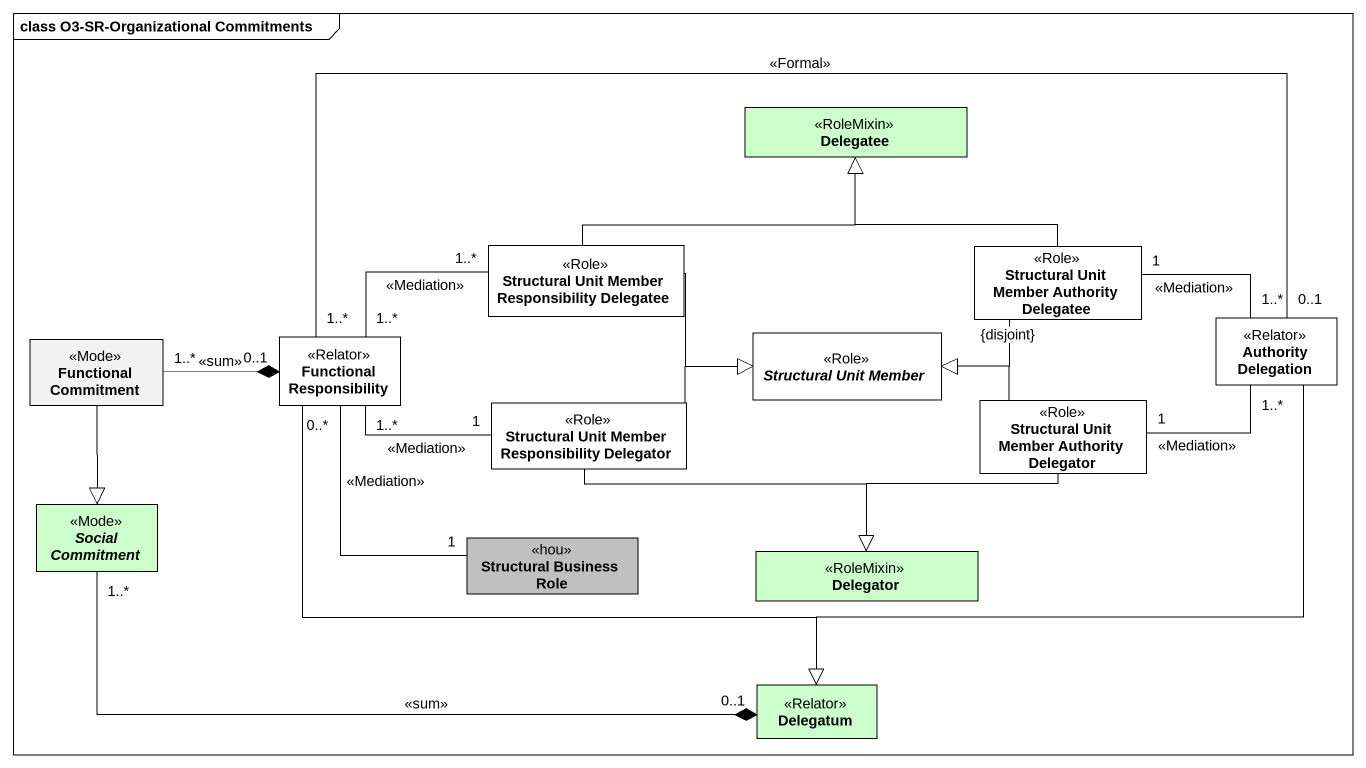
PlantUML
@startuml
mainframe class O3-SR-Organizational Commitments
hide circle
hide empty members
class Delegatee <<RoleMixin>> #CCFFCC
class "Structural Unit Member Responsibility Delegatee" as Structural_Unit_Member <<Role>> #FFFFFF
class "Structural Unit Member Authority Delegatee" as Structural_Unit_Member_2 <<Role>> #FFFFFF
class "Functional Commitment" as Functional_Commitment <<Mode>>
class "Functional Responsibility" as Functional_Responsibility <<Relator>> #FFFFFF
abstract class "Structural Unit Member" as Structural_Unit_Member_3 <<Role>> #FFFFFF
class "Authority Delegation" as Authority_Delegation <<Relator>> #FFFFFF
class "Structural Unit Member Responsibility Delegator" as Structural_Unit_Member_4 <<Role>> #FFFFFF
class "Structural Unit Member Authority Delegator" as Structural_Unit_Member_5 <<Role>> #FFFFFF
abstract class "Social Commitment" as Social_Commitment <<Mode>> #CCFFCC
class "Structural Business Role" as Structural_Business_Role <<hou>> #C0C0C0
class Delegator <<RoleMixin>> #CCFFCC
class Delegatum <<Relator>> #CCFFCC
Structural_Unit_Member -right-|> Delegatee
Structural_Unit_Member "1..*" -left- "1..*" Functional_Responsibility : <<Mediation>>
Structural_Unit_Member -right-|> Structural_Unit_Member_3
Structural_Unit_Member_2 -up-|> Delegatee
Structural_Unit_Member_2 -left-|> Structural_Unit_Member_3 : {disjoint}
Functional_Commitment --|> Social_Commitment
Functional_Responsibility "0..1" *-left- "1..*" Functional_Commitment : <<sum>>
Functional_Responsibility "0..*" -- "1" Structural_Business_Role : <<Mediation>>
Functional_Responsibility --|> Delegatum
Authority_Delegation "1..*" -left- "1" Structural_Unit_Member_2 : <<Mediation>>
Authority_Delegation "0..1" -left- "1..*" Functional_Responsibility : <<Formal>>
Authority_Delegation --|> Delegatum
Structural_Unit_Member_4 "1" -left- "1..*" Functional_Responsibility : <<Mediation>>
Structural_Unit_Member_4 -right-|> Structural_Unit_Member_3
Structural_Unit_Member_4 -right-|> Delegator
Structural_Unit_Member_5 -left-|> Structural_Unit_Member_3
Structural_Unit_Member_5 "1" -right- "1..*" Authority_Delegation : <<Mediation>>
Structural_Unit_Member_5 --|> Delegator
Delegatum "0..1" *-left- "1..*" Social_Commitment : <<sum>>
@enduml
